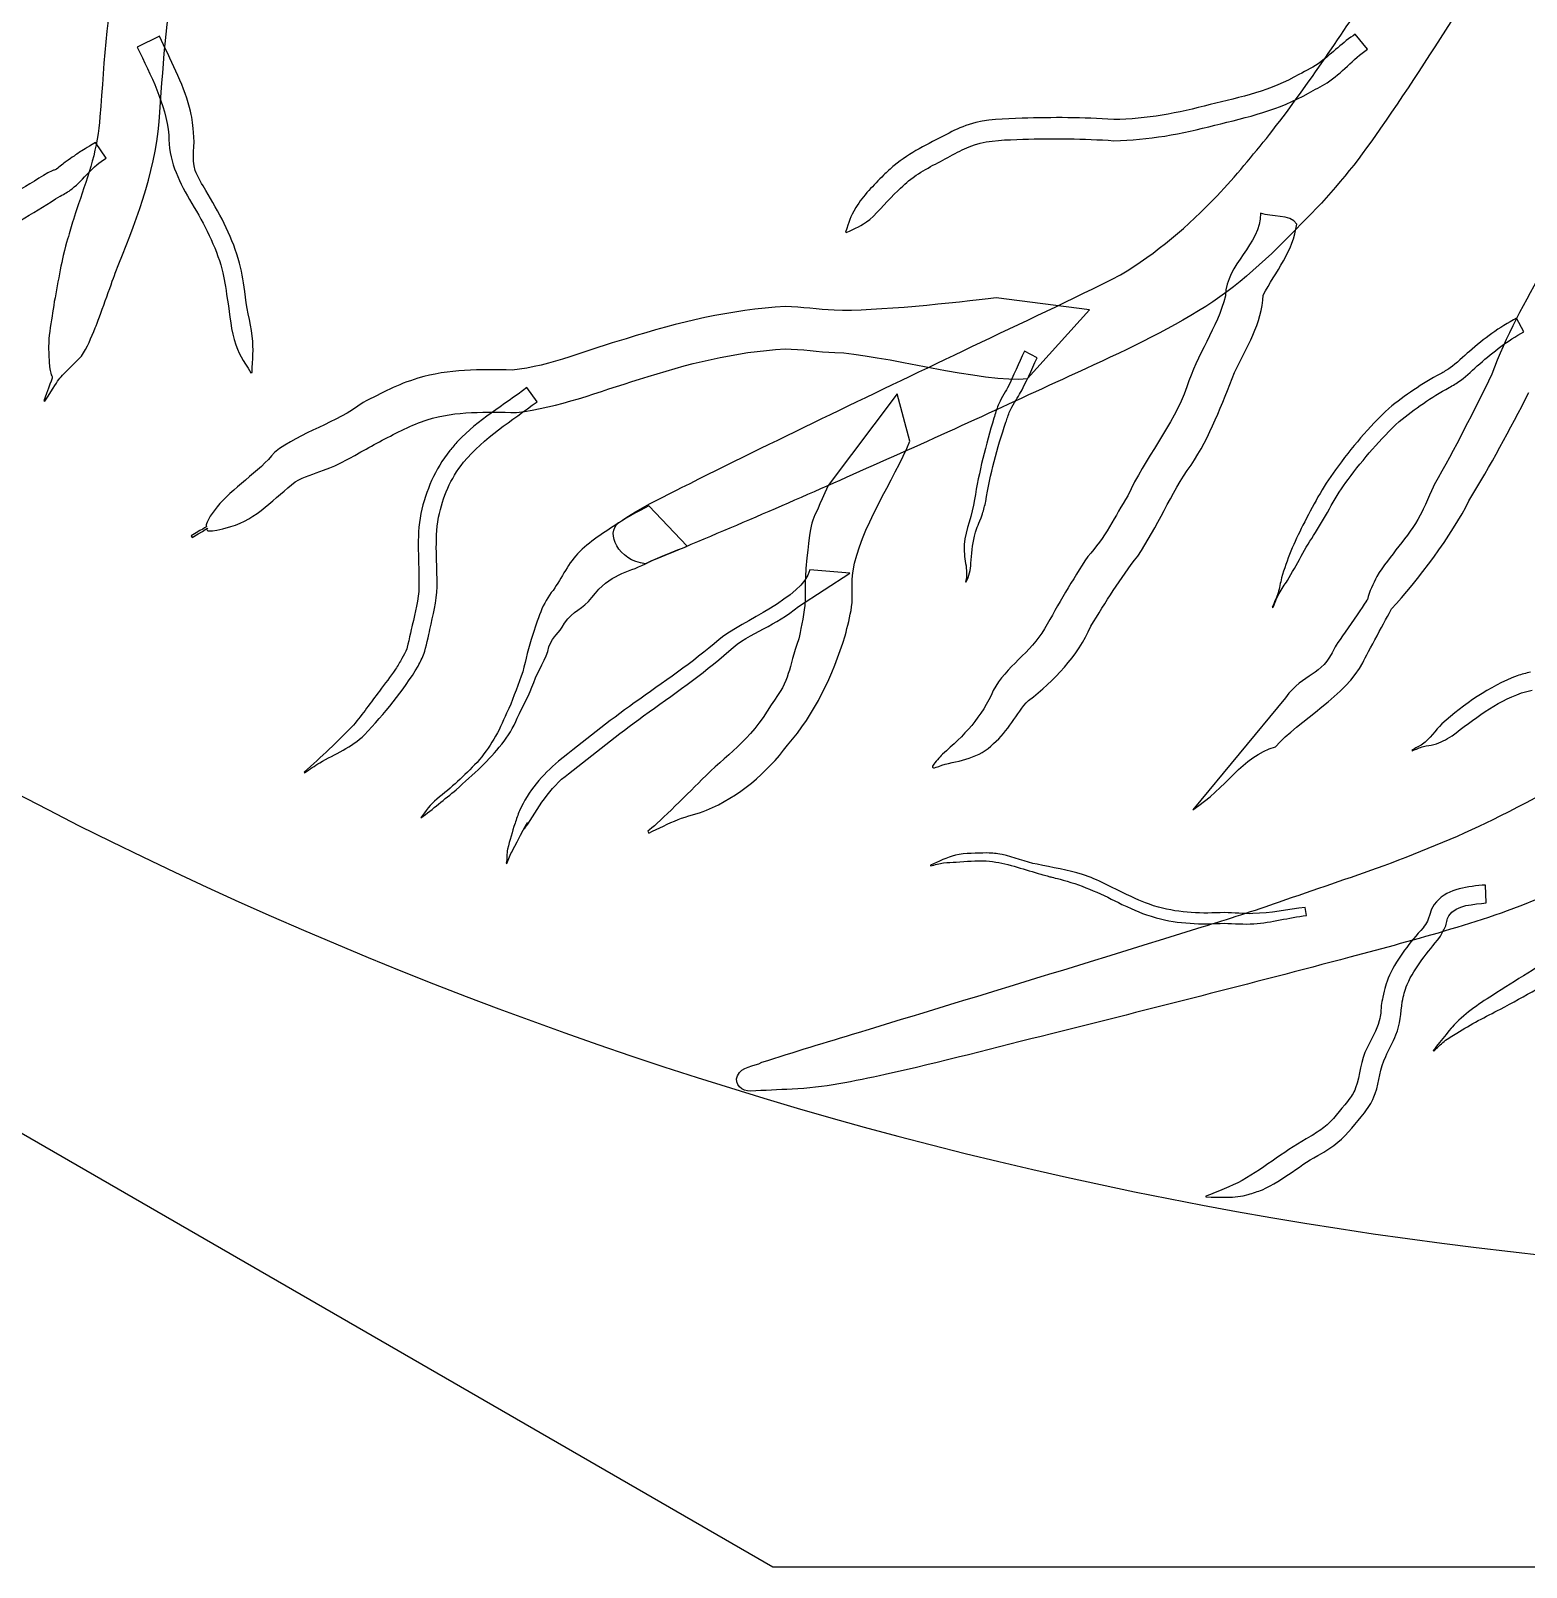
# Model space of a CAD drawing. Extents: x 5.1 to 86.3, y 5.1 to 86.3.
# Drawn here: x 28.22 to 41.54, y 5.13 to 18.82 of the extents above; entities that cross this region are included whole.
import ezdxf

# ---------------------------------------------------------------- set-up
doc = ezdxf.new("R2010")
doc.units = 0
doc.layers.add('View004', color=7, linetype='CONTINUOUS')

msp = doc.modelspace()

# ---------------------------------------------------------------- linework, layer by layer
at = {"layer": 'View004', "color": 1}
for p, q in [((29.368715, 18.775115), (29.170348, 18.67689)), ((40.020623, 18.791809), (40.020597, 18.791824)), ((40.127659, 18.657262), (40.020623, 18.791809)), ((29.170348, 18.67689), (29.170287, 18.676887)), ((28.891622, 17.686088), (28.797412, 17.827537)), ((28.797412, 17.827537), (28.797428, 17.827448)), ((39.177234, 17.196116), (39.177229, 17.196116)), ((35.478721, 17.027648), (35.483433, 17.023392)), ((35.483433, 17.023392), (35.483433, 17.023392)), ((37.651215, 16.337093), (36.821815, 16.441377)), ((37.100869, 15.723505), (37.651215, 16.337093)), ((41.456985, 16.260195), (41.456969, 16.260209)), ((41.520445, 16.139141), (41.456985, 16.260195)), ((37.072883, 15.966946), (37.072786, 15.966933)), ((37.185262, 15.906929), (37.072883, 15.966946)), ((30.181809, 15.774593), (30.192205, 15.777253)), ((30.192205, 15.777253), (30.192205, 15.777253)), ((32.639352, 15.643016), (32.639289, 15.643005)), ((32.731376, 15.517236), (32.639352, 15.643016)), ((28.336928, 15.525199), (28.346542, 15.520487)), ((28.346542, 15.520487), (28.346542, 15.520487)), ((35.94053, 15.586224), (35.323396, 14.769519)), ((36.053097, 15.164454), (35.94053, 15.586224)), ((34.067678, 14.229311), (33.727447, 14.588005)), ((29.650091, 14.321603), (29.659379, 14.30632)), ((29.659379, 14.30632), (29.659379, 14.30632)), ((35.060235, 13.693253), (35.516607, 13.990193)), ((35.516607, 13.990193), (35.161216, 14.019155)), ((36.548336, 13.913087), (36.554264, 13.910883)), ((36.554264, 13.910883), (36.554264, 13.910883)), ((39.28121, 13.685868), (39.287062, 13.683436)), ((39.287062, 13.683436), (39.287062, 13.683436)), ((39.397889, 12.879718), (38.571702, 11.881913)), ((39.309241, 12.442743), (39.30924, 12.442749)), ((40.524905, 12.413276), (40.527565, 12.407576)), ((40.527565, 12.407576), (40.527565, 12.407576)), ((30.65696, 12.216621), (30.660836, 12.211605)), ((30.660836, 12.211605), (30.660836, 12.211605)), ((33.717421, 11.68949), (33.726632, 11.674168)), ((33.726632, 11.674168), (33.726632, 11.674168)), ((32.454923, 11.405071), (32.460775, 11.402715)), ((32.460775, 11.402715), (32.460775, 11.402715)), ((36.235183, 11.387646), (36.237159, 11.381642)), ((36.237159, 11.381642), (36.237159, 11.381642)), ((41.186577, 11.052862), (41.180573, 11.211075)), ((41.180573, 11.211075), (41.180663, 11.211071)), ((39.584899, 10.939863), (39.574, 11.012025)), ((39.574, 11.012025), (39.574044, 11.011996)), ((40.714442, 9.735868), (40.719078, 9.731612)), ((40.719078, 9.731612), (40.719078, 9.731612)), ((38.688802, 8.438615), (38.68979, 8.432383)), ((38.68979, 8.432383), (38.68979, 8.432383))]:
    msp.add_line(p, q, dxfattribs=at)
at = {"layer": 'View004', "color": 7}
for p, q in [((34.831293, 5.132289), (16.003291, 16.002689)), ((56.571293, 5.132289), (34.831293, 5.132289))]:
    msp.add_line(p, q, dxfattribs=at)
at = {"layer": 'View004', "color": 1}
for points in [[(29.042661, 19.569753), (28.891182, 19.079242), (28.87992, 18.563454), (28.836749, 18.056141)], [(29.364643, 18.011365), (29.403692, 18.472472), (29.410646, 18.940474), (29.531057, 19.390248)], [(39.256104, 17.898537), (39.581074, 18.314689), (39.874188, 18.754439), (40.165479, 19.194454)], [(40.965157, 19.048906), (40.716561, 18.65428), (40.462359, 18.262914), (40.194086, 17.881332)], [(29.635543, 18.138634), (29.576171, 18.361958), (29.461925, 18.565289), (29.368715, 18.775115)], [(40.020597, 18.791824), (39.909777, 18.719548), (39.81683, 18.624507), (39.712041, 18.544665)], [(29.170287, 18.676887), (29.292111, 18.423128), (29.419925, 18.175112), (29.451156, 17.892543)], [(39.769485, 18.359657), (39.900356, 18.444178), (39.999233, 18.569138), (40.127659, 18.657262)], [(39.712041, 18.544665), (39.652624, 18.499392), (39.583776, 18.46701), (39.517759, 18.433132)], [(39.517759, 18.433132), (39.27335, 18.290741), (38.998556, 18.228464), (38.726353, 18.163932)], [(39.604299, 18.267592), (39.660554, 18.297491), (39.716007, 18.325117), (39.769485, 18.359657)], [(38.769619, 17.981586), (39.056709, 18.049697), (39.346637, 18.117617), (39.604299, 18.267592)], [(29.671232, 17.916843), (29.660653, 18.012672), (29.660737, 18.043832), (29.635543, 18.138634)], [(38.726353, 18.163932), (38.444883, 18.090744), (38.15961, 18.033887), (37.868194, 18.031484)], [(28.836749, 18.056141), (28.823518, 17.784539), (28.732439, 17.533096), (28.64703, 17.278708)], [(28.972854, 16.662782), (29.1481, 17.098057), (29.325838, 17.53895), (29.364643, 18.011365)], [(36.581536, 17.98767), (36.493427, 17.959976), (36.454003, 17.936727), (36.372196, 17.896394)], [(37.051988, 18.042261), (36.893734, 18.037245), (36.734142, 18.035649), (36.581536, 17.98767)], [(37.868194, 18.031484), (37.596122, 18.050811), (37.324414, 18.051639), (37.051988, 18.042261)], [(37.870672, 17.842856), (38.17561, 17.8481), (38.475383, 17.90206), (38.769619, 17.981586)], [(28.797428, 17.827448), (28.63231, 17.724106), (28.668936, 17.750669), (28.528789, 17.651264)], [(29.451156, 17.892543), (29.447052, 17.675852), (29.531507, 17.501857), (29.635385, 17.317913)], [(29.687177, 17.57717), (29.649998, 17.685833), (29.68778, 17.805514), (29.671232, 17.916843)], [(36.372196, 17.896394), (36.215138, 17.812795), (36.051701, 17.735959), (35.913545, 17.621928)], [(36.454869, 17.72889), (36.515616, 17.758895), (36.562566, 17.784849), (36.62718, 17.805905)], [(36.62718, 17.805905), (36.766835, 17.851406), (36.913483, 17.849103), (37.05844, 17.855586)], [(37.05844, 17.855586), (37.329681, 17.864934), (37.59979, 17.861514), (37.870672, 17.842856)], [(38.789861, 17.352735), (38.953976, 17.526865), (39.106519, 17.711825), (39.256104, 17.898537)], [(40.194086, 17.881332), (40.001152, 17.603164), (39.782785, 17.342773), (39.542267, 17.104538)], [(28.589114, 17.414359), (28.693894, 17.499148), (28.772937, 17.616826), (28.891622, 17.686088)], [(36.109106, 17.534132), (36.218248, 17.608848), (36.34038, 17.663353), (36.454869, 17.72889)], [(28.373573, 17.555884), (28.161352, 17.426722), (27.94739, 17.300226), (27.732412, 17.175679)], [(28.423969, 17.58091), (28.406679, 17.573614), (28.390369, 17.564221), (28.373573, 17.555884)], [(28.437322, 17.582506), (28.433446, 17.580226), (28.428111, 17.582534), (28.423969, 17.58091)], [(28.528789, 17.651264), (28.497675, 17.629193), (28.470071, 17.602054), (28.437322, 17.582506)], [(29.779597, 17.399732), (29.75232, 17.44752), (29.705915, 17.522403), (29.687177, 17.57717)], [(35.818145, 17.535503), (35.729907, 17.444811), (35.636877, 17.355164), (35.570346, 17.246241)], [(35.913545, 17.621928), (35.880455, 17.594613), (35.849941, 17.564312), (35.818145, 17.535503)], [(35.94563, 17.396441), (36.016484, 17.462287), (36.030294, 17.48018), (36.109106, 17.534132)], [(28.481816, 17.348483), (28.525409, 17.372217), (28.550732, 17.383306), (28.589114, 17.414359)], [(30.069792, 16.791986), (30.00482, 17.007444), (29.896122, 17.208535), (29.779597, 17.399732)], [(35.694317, 17.141861), (35.784562, 17.216083), (35.857024, 17.319748), (35.94563, 17.396441)], [(27.850867, 16.969088), (28.064192, 17.090257), (28.274758, 17.217044), (28.481816, 17.348483)], [(28.64703, 17.278708), (28.566537, 17.038957), (28.57936, 17.072001), (28.508945, 16.820264)], [(29.635385, 17.317913), (29.747647, 17.134976), (29.851082, 16.941678), (29.913947, 16.735371)], [(37.92948, 16.646492), (38.247719, 16.840192), (38.533616, 17.083046), (38.789861, 17.352735)], [(35.570346, 17.246241), (35.518339, 17.161092), (35.510344, 17.120825), (35.478721, 17.027648)], [(35.483433, 17.023392), (35.574361, 17.065032), (35.615267, 17.076843), (35.694317, 17.141861)], [(39.177229, 17.196116), (39.174341, 16.912151), (38.871661, 16.746626), (38.86357, 16.461882)], [(39.498803, 17.098501), (39.441202, 17.194789), (39.272953, 17.156976), (39.177234, 17.196116)], [(39.542267, 17.104538), (39.263189, 16.816279), (38.970936, 16.533719), (38.624488, 16.326892)], [(39.200476, 16.467432), (39.30862, 16.674338), (39.47094, 16.860027), (39.498803, 17.098501)], [(28.508945, 16.820264), (28.478522, 16.662888), (28.432983, 16.438347), (28.410625, 16.279105)], [(29.913947, 16.735371), (29.944157, 16.636219), (29.950405, 16.573372), (29.965893, 16.472798)], [(30.128692, 16.498208), (30.110817, 16.611391), (30.103635, 16.679761), (30.069792, 16.791986)], [(41.709158, 16.722602), (41.537466, 16.411023), (41.354096, 16.098849), (41.237259, 15.762225)], [(28.795605, 16.175613), (28.83134, 16.258842), (28.93982, 16.569445), (28.972854, 16.662782)], [(36.604367, 16.008089), (37.046994, 16.218879), (37.491419, 16.426613), (37.92948, 16.646492)], [(29.965893, 16.472798), (29.993717, 16.340888), (29.994485, 16.200297), (30.033252, 16.070624)], [(30.194181, 16.100741), (30.179681, 16.233737), (30.136475, 16.363967), (30.128692, 16.498208)], [(36.821815, 16.441377), (36.459193, 16.401211), (35.746104, 16.318379), (35.379363, 16.331796)], [(38.86357, 16.461882), (38.790283, 16.174356), (38.60944, 15.932469), (38.519817, 15.650928)], [(38.945375, 15.776759), (39.050927, 15.997611), (39.190792, 16.215508), (39.200476, 16.467432)], [(34.944123, 16.365198), (34.459032, 16.335573), (33.98735, 16.226635), (33.526298, 16.078614)], [(35.379363, 16.331796), (35.233051, 16.337116), (35.09171, 16.361975), (34.944123, 16.365198)], [(38.624488, 16.326892), (38.256811, 16.100954), (37.861852, 15.924614), (37.471064, 15.743263)], [(28.410625, 16.279105), (28.397978, 16.189062), (28.380217, 16.098922), (28.380498, 16.007996)], [(28.672508, 15.922654), (28.726491, 15.999331), (28.75861, 16.089445), (28.795605, 16.175613)], [(41.456969, 16.260209), (41.302788, 16.182105), (41.166465, 16.077545), (41.036309, 15.965167)], [(30.033252, 16.070624), (30.073259, 15.936827), (30.110369, 15.892476), (30.181809, 15.774593)], [(30.192205, 15.777253), (30.198361, 15.898514), (30.207345, 15.979407), (30.194181, 16.100741)], [(33.526298, 16.078614), (33.18766, 15.983558), (32.8609, 15.832524), (32.508397, 15.799532)], [(41.129384, 15.855129), (41.250744, 15.961778), (41.377391, 16.062492), (41.520445, 16.139141)], [(28.380498, 16.007996), (28.381942, 15.552628), (28.474987, 15.912043), (28.336928, 15.525199)], [(28.346542, 15.520487), (28.5236, 15.796421), (28.417906, 15.66002), (28.672508, 15.922654)], [(33.642488, 15.717239), (34.064793, 15.85324), (34.494671, 15.963671), (34.940089, 15.987369)], [(34.09458, 14.789858), (34.926426, 15.205644), (35.765407, 15.606921), (36.604367, 16.008089)], [(34.940089, 15.987369), (35.091251, 15.987972), (35.234702, 15.959127), (35.385179, 15.955753)], [(35.385179, 15.955753), (35.767559, 15.947165), (36.72323, 15.678014), (37.100869, 15.723505)], [(37.072786, 15.966933), (37.020757, 15.858848), (36.976958, 15.746897), (36.921035, 15.640674)], [(37.029897, 15.584436), (37.088516, 15.688516), (37.135876, 15.798332), (37.185262, 15.906929)], [(41.036309, 15.965167), (40.987449, 15.92298), (40.917911, 15.85602), (40.864022, 15.817533)], [(32.508397, 15.799532), (32.227338, 15.803256), (31.943292, 15.808682), (31.670701, 15.72639)], [(38.557241, 14.952534), (38.72936, 15.206227), (38.830513, 15.495654), (38.945375, 15.776759)], [(40.779571, 15.765724), (40.614515, 15.679843), (40.464283, 15.572645), (40.318555, 15.45781)], [(41.237259, 15.762225), (41.073929, 15.429648), (40.907955, 15.099618), (40.724055, 14.777809)], [(40.864022, 15.817533), (40.837148, 15.798336), (40.807721, 15.782999), (40.779571, 15.765724)], [(40.956149, 15.705103), (41.02141, 15.75198), (41.06917, 15.802216), (41.129384, 15.855129)], [(31.670701, 15.72639), (31.483195, 15.669777), (31.355813, 15.597066), (31.182718, 15.510372)], [(32.639289, 15.643005), (32.434819, 15.486027), (32.205521, 15.354457), (32.026307, 15.166341)], [(32.547895, 15.421997), (32.926117, 15.464678), (33.279854, 15.606674), (33.642488, 15.717239)], [(37.471064, 15.743263), (36.830083, 15.447497), (36.189263, 15.151325), (35.542932, 14.867368)], [(36.921035, 15.640674), (36.898569, 15.598), (36.856625, 15.529526), (36.839236, 15.486697)], [(38.519817, 15.650928), (38.397692, 15.298605), (38.145, 15.015082), (37.993291, 14.6782)], [(40.410073, 15.341717), (40.551531, 15.453255), (40.696757, 15.557675), (40.856356, 15.642305)], [(40.856356, 15.642305), (40.889621, 15.663235), (40.924231, 15.682174), (40.956149, 15.705103)], [(31.182718, 15.510372), (30.937793, 15.324311), (30.634437, 15.250535), (30.391689, 15.065988)], [(32.075821, 14.977778), (32.258008, 15.197926), (32.505262, 15.346883), (32.731376, 15.517236)], [(36.839236, 15.486697), (36.823952, 15.449092), (36.81392, 15.409564), (36.801259, 15.370998)], [(36.943278, 15.431916), (36.963715, 15.47782), (37.005006, 15.54024), (37.029897, 15.584436)], [(41.032978, 14.633222), (41.222192, 14.949242), (41.400533, 15.269596), (41.566175, 15.5987)], [(31.350898, 15.173983), (31.481254, 15.239031), (31.612888, 15.311292), (31.752618, 15.35574)], [(31.752618, 15.35574), (32.011334, 15.438039), (32.280631, 15.423251), (32.547895, 15.421997)], [(36.801259, 15.370998), (36.728504, 15.132388), (36.668164, 14.890984), (36.628281, 14.644796)], [(36.729155, 14.628791), (36.766585, 14.86916), (36.82954, 15.104022), (36.907771, 15.334347)], [(36.907771, 15.334347), (36.919612, 15.366867), (36.929196, 15.400299), (36.943278, 15.431916)], [(40.318555, 15.45781), (40.140944, 15.292531), (39.986125, 15.105243), (39.842928, 14.909982)], [(39.955835, 14.825475), (40.095186, 15.007829), (40.24223, 15.184472), (40.410073, 15.341717)], [(30.391689, 15.065988), (30.263598, 14.895833), (30.004949, 14.740106), (29.88223, 14.581262)], [(30.830239, 14.906505), (30.997999, 14.973287), (30.995009, 14.977299), (31.162043, 15.069202)], [(31.162043, 15.069202), (31.225115, 15.103903), (31.287947, 15.139053), (31.350898, 15.173983)], [(31.953278, 15.080989), (31.821531, 14.914675), (31.741602, 14.72625), (31.69662, 14.5206)], [(32.026307, 15.166341), (32.000482, 15.139232), (31.977621, 15.10944), (31.953278, 15.080989)], [(35.546003, 14.009364), (35.605709, 14.378139), (35.910753, 14.824933), (36.053097, 15.164454)], [(31.85457, 14.487058), (31.893049, 14.674445), (31.95743, 14.825333), (32.075821, 14.977778)], [(38.081925, 14.141741), (38.259319, 14.401371), (38.373425, 14.696681), (38.557241, 14.952534)], [(30.004701, 14.404367), (30.228093, 14.467424), (30.399822, 14.667365), (30.577728, 14.803329)], [(30.577728, 14.803329), (30.657925, 14.852684), (30.742511, 14.871585), (30.830239, 14.906505)], [(33.456716, 14.43651), (33.648391, 14.577146), (33.896606, 14.689583), (34.09458, 14.789858)], [(35.542932, 14.867368), (34.931879, 14.593133), (34.31483, 14.33255), (33.697154, 14.073664)], [(39.842928, 14.909982), (39.728941, 14.756426), (39.640501, 14.585404), (39.553041, 14.415827)], [(39.666488, 14.351303), (39.764457, 14.508469), (39.845468, 14.676374), (39.955835, 14.825475)], [(35.323396, 14.769519), (35.167244, 14.398547), (35.178195, 14.530557), (35.135504, 14.125285)], [(37.993291, 14.6782), (37.882809, 14.503717), (37.787496, 14.296109), (37.63693, 14.13849)], [(40.724055, 14.777809), (40.704614, 14.734406), (40.624037, 14.551531), (40.598263, 14.504898)], [(29.88223, 14.581262), (29.664475, 14.299407), (29.919402, 14.48695), (29.650091, 14.321603)], [(31.69662, 14.5206), (31.653042, 14.305516), (31.683989, 14.087722), (31.679041, 13.870884)], [(33.727447, 14.588005), (33.614803, 14.532123), (33.54331, 14.49304), (33.456716, 14.43651)], [(36.628281, 14.644796), (36.611569, 14.508851), (36.546545, 14.381779), (36.535947, 14.244766)], [(36.628311, 14.319738), (36.655504, 14.42618), (36.662344, 14.409037), (36.698451, 14.518491)], [(36.698451, 14.518491), (36.710414, 14.554736), (36.718918, 14.592029), (36.729155, 14.628791)], [(40.343949, 13.671778), (40.568984, 13.915054), (40.888831, 14.337715), (41.032978, 14.633222)], [(29.659379, 14.30632), (29.985612, 14.502831), (29.573585, 14.282668), (30.004701, 14.404367)], [(31.840472, 13.867499), (31.8445, 14.076123), (31.815689, 14.280282), (31.85457, 14.487058)], [(33.456716, 14.43651), (33.329493, 14.353456), (33.197592, 14.272038), (33.09291, 14.161923)], [(33.697154, 14.073664), (33.452284, 14.098539), (33.339735, 14.350677), (33.456716, 14.43651)], [(39.553041, 14.415827), (39.477109, 14.265022), (39.408578, 14.109865), (39.364012, 13.94662)], [(40.598263, 14.504898), (40.489723, 14.308517), (40.329838, 14.148414), (40.210876, 13.959084)], [(36.535947, 14.244766), (36.531615, 14.189134), (36.541647, 14.131429), (36.548738, 14.076542)], [(36.595821, 14.077753), (36.602585, 14.158649), (36.608125, 14.240743), (36.628311, 14.319738)], [(39.41513, 13.924544), (39.500723, 14.065663), (39.572988, 14.214877), (39.666488, 14.351303)], [(33.09291, 14.161923), (32.996947, 14.060978), (32.940951, 13.922967), (32.858375, 13.816114)], [(33.697152, 14.073664), (33.816023, 14.135437), (34.067678, 14.229311), (34.067678, 14.229311)], [(35.135504, 14.125285), (35.105408, 13.839579), (35.1314, 13.841463), (35.115447, 13.700667)], [(37.63693, 14.13849), (37.499213, 13.928784), (37.376695, 13.711009), (37.251135, 13.494875)], [(37.66411, 13.516966), (37.796977, 13.731024), (37.925911, 13.944), (38.081925, 14.141741)], [(33.219991, 13.773959), (33.385336, 13.990547), (33.530488, 13.987054), (33.697152, 14.073664)], [(35.161216, 14.019155), (35.09543, 13.767238), (34.559815, 13.567032), (34.352996, 13.397734)], [(35.533372, 13.688086), (35.548899, 13.794133), (35.528888, 13.903566), (35.546003, 14.009364)], [(36.548738, 14.076542), (36.559758, 14.019238), (36.562114, 13.969065), (36.548336, 13.913087)], [(36.554264, 13.910883), (36.581199, 13.964874), (36.594871, 14.016376), (36.595821, 14.077753)], [(31.679041, 13.870884), (31.676077, 13.753055), (31.64684, 13.639763), (31.619898, 13.526)], [(31.776746, 13.487678), (31.8059, 13.612965), (31.836117, 13.738089), (31.840472, 13.867499)], [(39.364012, 13.94662), (39.351989, 13.902548), (39.345947, 13.856875), (39.332123, 13.813336)], [(39.341243, 13.809448), (39.362621, 13.849712), (39.391486, 13.885562), (39.41513, 13.924544)], [(40.210876, 13.959084), (40.181518, 13.895677), (40.143594, 13.825774), (40.127765, 13.755766)], [(32.858375, 13.816114), (32.768211, 13.701882), (32.728302, 13.540628), (32.678355, 13.397028)], [(32.975957, 13.543465), (33.053885, 13.657572), (33.136467, 13.664548), (33.219991, 13.773959)], [(34.439217, 13.295684), (34.639592, 13.470744), (34.859397, 13.518668), (35.060235, 13.693253)], [(35.115447, 13.700667), (35.104177, 13.601182), (35.076809, 13.461462), (35.062156, 13.40507)], [(39.332123, 13.813336), (39.318275, 13.769727), (39.298181, 13.728356), (39.28121, 13.685868)], [(39.287062, 13.683436), (39.305112, 13.725441), (39.319795, 13.769069), (39.341243, 13.809448)], [(40.127765, 13.755766), (40.124649, 13.742154), (39.842998, 13.340361), (39.837353, 13.327643)], [(35.476919, 13.431028), (35.495745, 13.516714), (35.520673, 13.601281), (35.533372, 13.688086)], [(40.086706, 13.192066), (40.13144, 13.281115), (40.295813, 13.583933), (40.343949, 13.671778)], [(31.619898, 13.526), (31.614426, 13.502706), (31.579451, 13.340969), (31.570308, 13.315464)], [(31.724914, 13.275843), (31.740859, 13.319505), (31.766213, 13.442435), (31.776746, 13.487678)], [(32.836892, 13.334581), (32.88101, 13.447628), (32.919909, 13.436143), (32.975957, 13.543465)], [(34.962476, 12.457222), (35.207106, 12.738125), (35.364472, 13.077178), (35.476919, 13.431028)], [(37.251135, 13.494875), (37.131102, 13.281816), (36.908487, 13.160039), (36.795243, 12.943139)], [(37.109718, 12.855014), (37.339779, 13.032179), (37.546243, 13.2481), (37.66411, 13.516966)], [(31.570308, 13.315464), (31.55941, 13.285079), (31.541975, 13.257445), (31.527809, 13.228441)], [(32.678355, 13.397028), (32.64135, 13.290639), (32.62843, 13.175991), (32.590258, 13.070791)], [(32.701241, 13.015122), (32.739576, 13.125664), (32.813488, 13.221329), (32.836892, 13.334581)], [(34.352996, 13.397734), (34.114586, 13.192243), (33.853649, 13.015853), (33.597317, 12.834018)], [(33.68058, 12.717914), (33.937805, 12.904573), (34.202358, 13.082835), (34.439217, 13.295684)], [(35.062156, 13.40507), (34.962579, 13.128011), (34.997473, 13.05034), (34.815358, 12.817443)], [(39.837353, 13.327643), (39.716172, 13.058655), (39.568271, 13.110298), (39.397889, 12.879718)], [(31.193371, 12.550087), (31.37184, 12.736877), (31.537845, 12.93964), (31.672239, 13.160535)], [(31.527809, 13.228441), (31.509067, 13.197326), (31.491557, 13.165429), (31.471569, 13.135096)], [(31.672239, 13.160535), (31.689795, 13.198976), (31.710421, 13.236148), (31.724914, 13.275843)], [(39.30924, 12.442749), (39.516339, 12.676329), (39.942895, 12.905798), (40.086706, 13.192066)], [(31.471569, 13.135096), (31.423142, 13.061604), (31.379126, 13.00946), (31.326348, 12.938614)], [(32.590258, 13.070791), (32.545358, 12.958441), (32.51517, 12.850357), (32.458694, 12.743155)], [(32.55488, 12.698802), (32.606439, 12.803289), (32.660949, 12.905608), (32.701241, 13.015122)], [(41.461333, 13.075313), (41.212925, 12.979063), (40.988802, 12.824578), (40.792197, 12.646253)], [(41.579968, 13.107818), (41.539787, 13.099656), (41.500878, 13.08615), (41.461333, 13.075313)], [(31.326348, 12.938614), (31.250356, 12.836598), (31.177044, 12.734379), (31.096558, 12.635768)], [(36.795243, 12.943139), (36.697944, 12.714227), (36.530898, 12.535357), (36.342841, 12.377786)], [(40.883571, 12.538881), (41.073695, 12.68968), (41.270412, 12.839356), (41.500593, 12.923232)], [(41.500593, 12.923232), (41.532346, 12.930832), (41.563597, 12.94091), (41.595852, 12.945956)], [(32.458694, 12.743155), (32.394512, 12.57477), (32.310405, 12.439124), (32.196645, 12.302992)], [(33.597317, 12.834018), (33.366859, 12.668784), (33.145944, 12.490816), (32.923565, 12.314986)], [(34.815358, 12.817443), (34.630067, 12.492398), (34.41158, 12.366117), (34.199422, 12.150236)], [(36.797561, 12.471646), (36.928434, 12.576709), (36.995278, 12.739159), (37.109718, 12.855014)], [(31.096558, 12.635768), (30.954801, 12.491294), (30.808964, 12.350391), (30.65696, 12.216621)], [(32.234523, 12.263915), (32.359926, 12.393311), (32.487161, 12.528562), (32.55488, 12.698802)], [(33.012197, 12.202136), (33.234008, 12.375343), (33.452668, 12.552677), (33.68058, 12.717914)], [(40.792197, 12.646253), (40.731845, 12.590401), (40.685419, 12.513846), (40.618094, 12.465192)], [(30.795887, 12.300304), (30.931432, 12.37903), (31.081301, 12.434892), (31.193371, 12.550087)], [(36.336305, 12.279901), (36.498246, 12.319285), (36.675508, 12.342221), (36.797561, 12.471646)], [(40.618094, 12.465192), (40.589275, 12.44436), (40.555972, 12.430581), (40.524905, 12.413276)], [(40.627774, 12.445865), (40.657916, 12.454529), (40.690064, 12.454635), (40.720276, 12.463041)], [(40.720276, 12.463041), (40.785104, 12.481076), (40.824427, 12.506908), (40.883571, 12.538881)], [(41.312319, 11.826624), (41.730664, 12.037099), (42.137856, 12.268827), (42.540287, 12.508104)], [(34.241198, 11.877223), (34.530449, 11.998651), (34.775744, 12.208098), (34.962476, 12.457222)], [(36.342841, 12.377786), (36.291997, 12.318354), (36.174476, 12.203629), (36.336305, 12.279901)], [(38.571702, 11.881913), (38.876747, 12.072038), (39.00355, 12.355397), (39.309241, 12.442743)], [(40.527565, 12.407576), (40.560967, 12.420344), (40.593412, 12.435977), (40.627774, 12.445865)], [(30.660836, 12.211605), (30.705851, 12.241169), (30.749314, 12.273257), (30.795887, 12.300304)], [(32.196645, 12.302992), (32.083417, 12.187982), (31.96716, 12.076491), (31.839876, 11.976709)], [(32.012217, 12.060334), (32.082813, 12.132207), (32.162957, 12.192723), (32.234523, 12.263915)], [(32.923565, 12.314986), (32.777553, 12.193641), (32.653272, 12.047627), (32.575208, 11.873026)], [(32.6268, 11.722112), (32.741796, 11.89206), (32.837815, 12.079049), (33.012197, 12.202136)], [(31.696787, 11.809682), (31.802673, 11.886756), (31.907, 11.977328), (32.012217, 12.060334)], [(34.199422, 12.150236), (34.04363, 11.991711), (33.792228, 11.746547), (33.717421, 11.68949)], [(31.839876, 11.976709), (31.781972, 11.930433), (31.736978, 11.867317), (31.696787, 11.809682)], [(32.512447, 11.519245), (32.753691, 11.972018), (32.583295, 11.657822), (32.6268, 11.722112)], [(32.575208, 11.873026), (32.558967, 11.836706), (32.548395, 11.798098), (32.534997, 11.760639)], [(33.726632, 11.674168), (33.813834, 11.714418), (33.898817, 11.759883), (33.988241, 11.794928)], [(33.988241, 11.794928), (34.070797, 11.827281), (34.159442, 11.842899), (34.241198, 11.877223)], [(40.276274, 11.384105), (40.626799, 11.518984), (40.977209, 11.6562), (41.312319, 11.826624)], [(32.534997, 11.760639), (32.510639, 11.684263), (32.487329, 11.608463), (32.468291, 11.531234)], [(32.468291, 11.531234), (32.458145, 11.490087), (32.468888, 11.445081), (32.454923, 11.405071)], [(32.460775, 11.402715), (32.477997, 11.441559), (32.492467, 11.481745), (32.512447, 11.519245)], [(36.458817, 11.476149), (36.3836, 11.458152), (36.305021, 11.418928), (36.235183, 11.387646)], [(36.237159, 11.381642), (36.275767, 11.390428), (36.313808, 11.402231), (36.352979, 11.408007)], [(36.352979, 11.408007), (36.389938, 11.413479), (36.427543, 11.412719), (36.46481, 11.415227)], [(36.737832, 11.496768), (36.645893, 11.493044), (36.549134, 11.497756), (36.458817, 11.476149)], [(36.46481, 11.415227), (36.554125, 11.421307), (36.64351, 11.428983), (36.733153, 11.425806)], [(36.733153, 11.425806), (36.884223, 11.415531), (37.023892, 11.363273), (37.168831, 11.322153)], [(36.874084, 11.48229), (36.817008, 11.493895), (36.796709, 11.493066), (36.737832, 11.496768)], [(37.187153, 11.39535), (37.080522, 11.415315), (36.980184, 11.46071), (36.874084, 11.48229)], [(37.590187, 11.304495), (37.459353, 11.347207), (37.321364, 11.366442), (37.187153, 11.39535)], [(39.344451, 11.061524), (39.6552, 11.168619), (39.966473, 11.274372), (40.276274, 11.384105)], [(37.168831, 11.322153), (37.33211, 11.275755), (37.248628, 11.298206), (37.419352, 11.255076)], [(37.419352, 11.255076), (37.601562, 11.203532), (37.773828, 11.125733), (37.941415, 11.038286)], [(37.98218, 11.127782), (37.85332, 11.18979), (37.72673, 11.259918), (37.590187, 11.304495)], [(38.267668, 11.013638), (38.139477, 11.049571), (38.100739, 11.073009), (37.98218, 11.127782)], [(41.180663, 11.211071), (41.026338, 11.196958), (40.853229, 11.185672), (40.742275, 11.060277)], [(41.758263, 11.133824), (41.468601, 11.009765), (41.17157, 10.902942), (40.868562, 10.816258)], [(37.941415, 11.038286), (38.064093, 10.983246), (38.11504, 10.954936), (38.247146, 10.918728)], [(38.854849, 10.965431), (38.657287, 10.95606), (38.459453, 10.959883), (38.267668, 11.013638)], [(38.657493, 10.837251), (38.88752, 10.908843), (39.11742, 10.980822), (39.344451, 11.061524)], [(39.107953, 10.956038), (39.024085, 10.953606), (38.938802, 10.964261), (38.854849, 10.965431)], [(39.574044, 11.011996), (39.418895, 10.992312), (39.264744, 10.960544), (39.107953, 10.956038)], [(40.742275, 11.060277), (40.682927, 10.993199), (40.696728, 10.962932), (40.662288, 10.890098)], [(40.852219, 10.935474), (40.919897, 11.042022), (41.081383, 11.03473), (41.186577, 11.052862)], [(35.59565, 9.897697), (36.616722, 10.209382), (37.638036, 10.520317), (38.657493, 10.837251)], [(38.247146, 10.918728), (38.445084, 10.864479), (38.649881, 10.858429), (38.853549, 10.870194)], [(38.853549, 10.870194), (38.940083, 10.868978), (39.030023, 10.859539), (39.11643, 10.865558)], [(39.11643, 10.865558), (39.274588, 10.876517), (39.427778, 10.921319), (39.584899, 10.939863)], [(40.868562, 10.816258), (40.571624, 10.727081), (40.271662, 10.64839), (39.972534, 10.566979)], [(40.624486, 10.829442), (40.509392, 10.700874), (40.398681, 10.566039), (40.325849, 10.408042)], [(40.662288, 10.890098), (40.652112, 10.868559), (40.637087, 10.849658), (40.624486, 10.829442)], [(40.772693, 10.744873), (40.78898, 10.775311), (40.807425, 10.804693), (40.821576, 10.836189)], [(40.821576, 10.836189), (40.835773, 10.867782), (40.833645, 10.906238), (40.852219, 10.935474)], [(40.482485, 10.324684), (40.551394, 10.482805), (40.666008, 10.611891), (40.772693, 10.744873)], [(39.972534, 10.566979), (39.087798, 10.333491), (38.201068, 10.107666), (37.313434, 9.88547)], [(41.87318, 10.621335), (41.661212, 10.49284), (41.451484, 10.360538), (41.241953, 10.22805)], [(40.325849, 10.408042), (40.288381, 10.32676), (40.284171, 10.293137), (40.264494, 10.210602)], [(41.312749, 10.105424), (41.530239, 10.219619), (41.742128, 10.342181), (41.949648, 10.473622)], [(40.439302, 10.170768), (40.452108, 10.230565), (40.457056, 10.266315), (40.482485, 10.324684)], [(40.252167, 10.137984), (40.243382, 10.068391), (40.251564, 10.066316), (40.233646, 10.000572)], [(40.264494, 10.210602), (40.26039, 10.186396), (40.255245, 10.162342), (40.252167, 10.137984)], [(40.381975, 9.875268), (40.42072, 9.970871), (40.425668, 10.07018), (40.439302, 10.170768)], [(41.241953, 10.22805), (41.112703, 10.146859), (40.986424, 10.058048), (40.882155, 9.945407)], [(40.233646, 10.000572), (40.210846, 9.916749), (40.163414, 9.838847), (40.127311, 9.760409)], [(40.924231, 9.891202), (41.049491, 9.970815), (41.180543, 10.038135), (41.312749, 10.105424)], [(34.734888, 9.63128), (35.019822, 9.72631), (35.308919, 9.808293), (35.59565, 9.897697)], [(37.313434, 9.88547), (36.820096, 9.763154), (36.32877, 9.632137), (35.832468, 9.522197)], [(40.291112, 9.684474), (40.320911, 9.748306), (40.355514, 9.809984), (40.381975, 9.875268)], [(40.882155, 9.945407), (40.873225, 9.935778), (40.726736, 9.751318), (40.714442, 9.735868)], [(40.81128, 9.81739), (40.84678, 9.845009), (40.886269, 9.867079), (40.924231, 9.891202)], [(40.127311, 9.760409), (40.064657, 9.652111), (40.066154, 9.515646), (40.023031, 9.403484)], [(40.719078, 9.731612), (40.749812, 9.760203), (40.778145, 9.791614), (40.81128, 9.81739)], [(34.517167, 9.510945), (34.552955, 9.596685), (34.662066, 9.593782), (34.734888, 9.63128)], [(40.197785, 9.353437), (40.237077, 9.461328), (40.237305, 9.580815), (40.291112, 9.684474)], [(34.633782, 9.374132), (34.563019, 9.371092), (34.480885, 9.435061), (34.517167, 9.510945)], [(35.832468, 9.522197), (35.558904, 9.462666), (35.283443, 9.404504), (35.00289, 9.392645)], [(35.00289, 9.392645), (34.87985, 9.386261), (34.756756, 9.381504), (34.633782, 9.374132)], [(40.023031, 9.403484), (40.002078, 9.348977), (39.98478, 9.330493), (39.951287, 9.282108)], [(40.101919, 9.18035), (40.153272, 9.257761), (40.166405, 9.267283), (40.197785, 9.353437)], [(39.951287, 9.282108), (39.883411, 9.204154), (39.821363, 9.115389), (39.74059, 9.049553)], [(39.864838, 8.918546), (39.954881, 8.994212), (40.026316, 9.091308), (40.101919, 9.18035)], [(39.74059, 9.049553), (39.711436, 9.025795), (39.652817, 8.99085), (39.622978, 8.972236)], [(39.622978, 8.972236), (39.409136, 8.85701), (39.223072, 8.698055), (39.012035, 8.57901)], [(39.720148, 8.818587), (39.774078, 8.853129), (39.815762, 8.877305), (39.864838, 8.918546)], [(39.192463, 8.496337), (39.381651, 8.578942), (39.536218, 8.726051), (39.720148, 8.818587)], [(39.012035, 8.57901), (38.908721, 8.522367), (38.798386, 8.481009), (38.688802, 8.438615)], [(39.066642, 8.453739), (39.108586, 8.467936), (39.151885, 8.478622), (39.192463, 8.496337)], [(38.68979, 8.432383), (38.816226, 8.427823), (38.942724, 8.420702), (39.066642, 8.453739)]]:
    msp.add_open_spline(points, degree=3, dxfattribs=at)
at = {"layer": 'View004', "color": 3}
msp.add_open_spline([(26.701293, 12.792276), (38.458534, 6.00423), (52.944052, 6.00423), (64.701292, 12.792276)], degree=3, dxfattribs=at)

doc.saveas('drawing.dxf')
